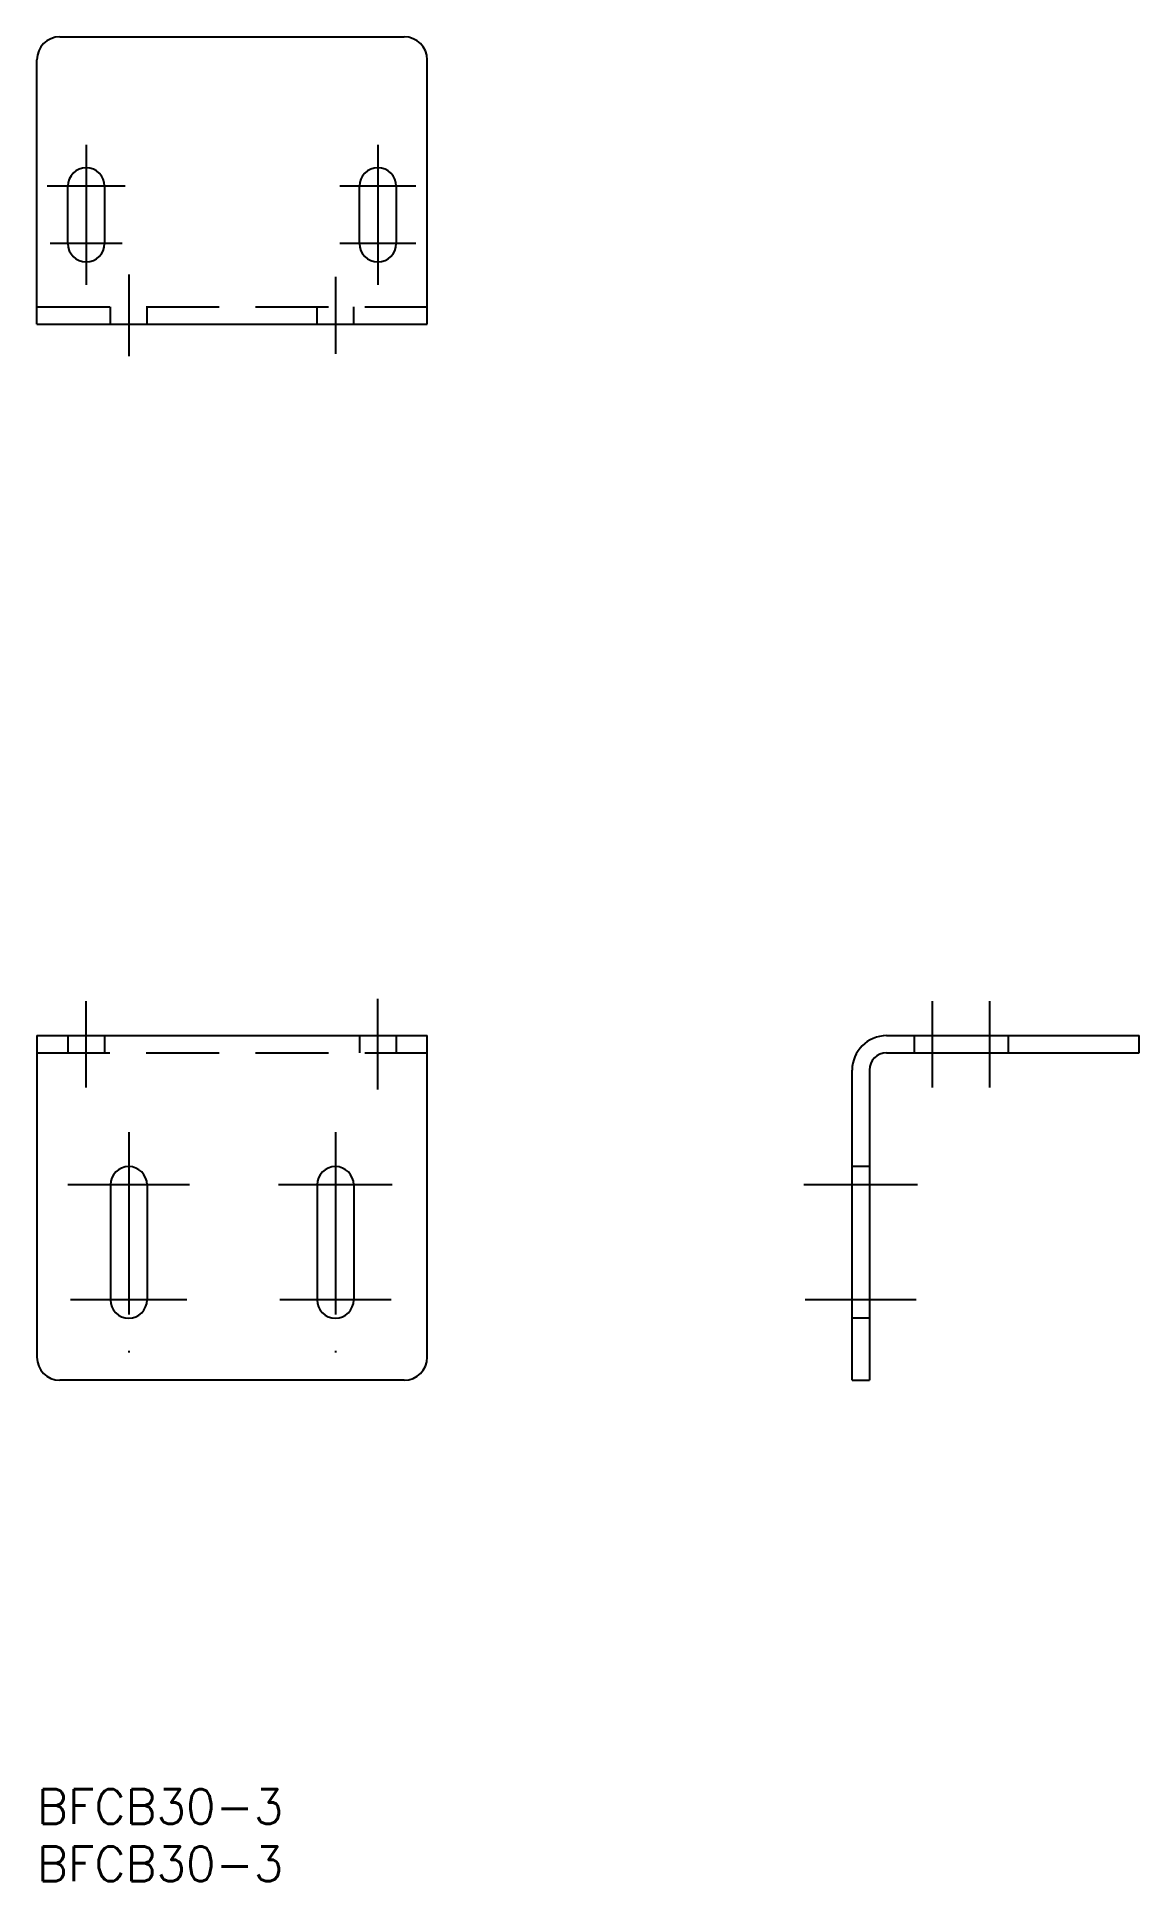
# Model space of a CAD drawing. Extents: x 0 to 96, y -8 to 153.
import ezdxf

# ---------------------------------------------------------------- set-up
doc = ezdxf.new("R2010")
doc.units = 0
doc.header["$LTSCALE"] = 0.5
doc.linetypes.add('CENTER', pattern=[50.8, 31.75, -6.35, 6.35, -6.35])
doc.linetypes.add('DASHED', pattern=[19.05, 12.7, -6.35])
doc.layers.get('0').update_dxf_attribs({"linetype": 'CONTINUOUS'})
doc.layers.add('CENTER', color=1, linetype='CENTER')
doc.styles.get("Standard").update_dxf_attribs({"font": 'txt.shx', "height": 3, "bigfont": 'bigfont.shx'})

# ---------------------------------------------------------------- blocks, each defined once
blk = doc.blocks.new('*U40')
at = {"color": 7, "linetype": 'CONTINUOUS'}
blk.add_text('BFCB30-3', height=3, dxfattribs=at).set_placement((0, -3))
blk = doc.blocks.new('*U41')
at = {"color": 7, "linetype": 'CONTINUOUS'}
blk.add_text('BFCB30-3', height=3, dxfattribs=at).set_placement((0, -8))

msp = doc.modelspace()

# ---------------------------------------------------------------- linework, layer by layer
at = {"color": 7, "linetype": 'CONTINUOUS'}
for p, q in [((2, 152.57), (32, 152.57)), ((0, 127.57), (0, 150.57)), ((34, 127.57), (34, 150.57)), ((2.7, 134.57), (2.7, 139.57)), ((5.9, 139.57), (5.9, 134.57)), ((28.1, 134.57), (28.1, 139.57)), ((31.3, 139.57), (31.3, 134.57)), ((0, 127.57), (34, 127.57)), ((0, 65.61), (34, 65.61)), ((0, 65.61), (0, 37.61)), ((0, 65.61), (34, 65.61)), ((34, 37.61), (34, 65.61)), ((74.01, 65.61), (96.01, 65.61)), ((96.01, 64.11), (96.01, 65.61)), ((74.01, 64.11), (96.01, 64.11)), ((71.01, 35.61), (71.01, 62.61)), ((72.51, 62.61), (72.51, 35.61)), ((6.4, 52.61), (6.4, 42.61)), ((9.6, 52.61), (9.6, 42.61)), ((24.4, 52.61), (24.4, 42.61)), ((27.6, 52.61), (27.6, 42.61)), ((32, 35.61), (2, 35.61)), ((71.01, 35.61), (72.51, 35.61))]:
    msp.add_line(p, q, dxfattribs=at)
at = {"color": 3, "linetype": 'DASHED'}
for p, q in [((0, 129.07), (34, 129.07)), ((6.4, 127.57), (6.4, 129.07)), ((9.6, 127.57), (9.6, 129.07)), ((24.4, 127.57), (24.4, 129.07)), ((27.6, 127.57), (27.6, 129.07)), ((2.7, 65.61), (2.7, 64.11)), ((5.9, 65.61), (5.9, 64.11)), ((28.1, 65.61), (28.1, 64.11)), ((31.3, 65.61), (31.3, 64.11)), ((76.41, 65.61), (76.41, 64.11)), ((84.61, 65.61), (84.61, 64.11)), ((0, 64.11), (34, 64.11)), ((72.51, 54.21), (71.01, 54.21)), ((72.51, 41.01), (71.01, 41.01))]:
    msp.add_line(p, q, dxfattribs=at)
at = {"color": 7, "linetype": 'CONTINUOUS'}
for centre, radius, start, end in [((2, 150.57), 2, 90, 180), ((32, 150.57), 2, 0, 90), ((4.3, 139.57), 1.6, 0, 180), ((29.7, 139.57), 1.6, 0, 180), ((4.3, 134.57), 1.6, 180, 0), ((29.7, 134.57), 1.6, 180, 0), ((74.01, 62.61), 3, 90, 180), ((74.01, 62.61), 1.5, 90, 180), ((8, 52.61), 1.6, 0, 180), ((26, 52.61), 1.6, 0, 180), ((8, 42.61), 1.6, 180, 0), ((26, 42.61), 1.6, 180, 0), ((2, 37.61), 2, 180, 270), ((32, 37.61), 2, 270, 0)]:
    msp.add_arc(centre, radius, start, end, dxfattribs=at)
at = {"layer": 'CENTER', "color": 1, "linetype": 'CENTER'}
for p, q in [((4.3, 143.17), (4.3, 130.97)), ((29.7, 143.17), (29.7, 130.97)), ((7.69, 139.57), (0.91, 139.57)), ((33, 139.57), (26.4, 139.57)), ((7.43, 134.57), (1.17, 134.57)), ((33, 134.57), (26.4, 134.57)), ((8, 131.88), (8, 124.76)), ((26, 131.67), (26, 124.96)), ((4.3, 61.09), (4.3, 68.62)), ((29.7, 60.91), (29.7, 68.81)), ((78.01, 61.11), (78.01, 68.61)), ((83.01, 61.11), (83.01, 68.61)), ((8, 57.21), (8, 38.01)), ((26, 57.21), (26, 38.01)), ((13.3, 52.61), (2.7, 52.61)), ((30.96, 52.61), (21.04, 52.61)), ((76.71, 52.61), (66.8, 52.61)), ((13.07, 42.61), (2.93, 42.61)), ((30.85, 42.61), (21.15, 42.61)), ((76.6, 42.61), (66.91, 42.61))]:
    msp.add_line(p, q, dxfattribs=at)

# ---------------------------------------------------------------- block references
at = {"color": 7, "linetype": 'CONTINUOUS'}
for name in ['*U40', '*U41']:
    msp.add_blockref(name, (0, 0), dxfattribs=at)

doc.saveas('drawing.dxf')
